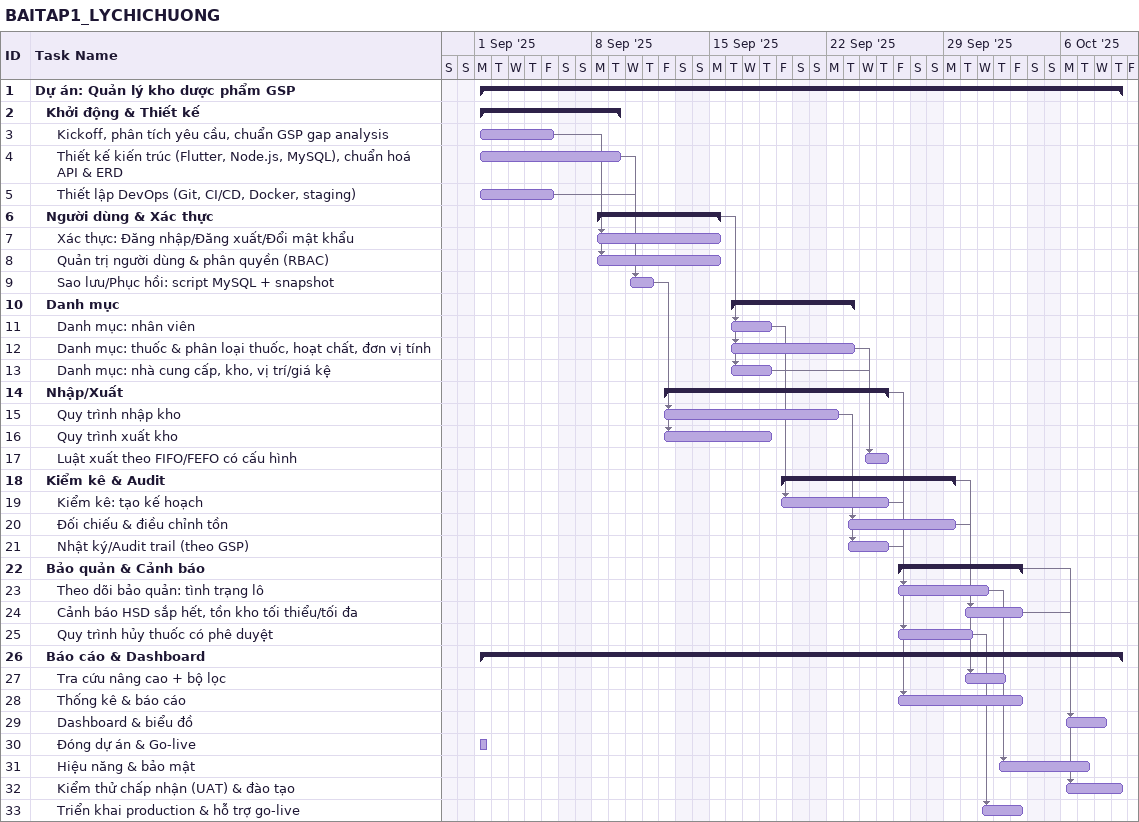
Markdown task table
BAITAP1_LYCHICHUONG

| ID | Level | Task | Start | Finish | Predecessors |
|---|---|---|---|---|---|
| 1 | 1 | **Dự án: Quản lý kho dược phẩm GSP** | 2025-09-01 | 2025-10-09 |  |
| 2 | 2 | **Khởi động & Thiết kế** | 2025-09-01 | 2025-09-09 |  |
| 3 | 3 | Kickoff, phân tích yêu cầu, chuẩn GSP gap analysis | 2025-09-01 | 2025-09-05 |  |
| 4 | 3 | Thiết kế kiến trúc (Flutter, Node.js, MySQL), chuẩn hoá API & ERD | 2025-09-01 | 2025-09-09 |  |
| 5 | 3 | Thiết lập DevOps (Git, CI/CD, Docker, staging) | 2025-09-01 | 2025-09-05 |  |
| 6 | 2 | **Người dùng & Xác thực** | 2025-09-08 | 2025-09-15 |  |
| 7 | 3 | Xác thực: Đăng nhập/Đăng xuất/Đổi mật khẩu | 2025-09-08 | 2025-09-15 | 3 |
| 8 | 3 | Quản trị người dùng & phân quyền (RBAC) | 2025-09-08 | 2025-09-15 | 3 |
| 9 | 3 | Sao lưu/Phục hồi: script MySQL + snapshot | 2025-09-10 | 2025-09-11 | 4, 5 |
| 10 | 2 | **Danh mục** | 2025-09-16 | 2025-09-23 |  |
| 11 | 3 | Danh mục: nhân viên | 2025-09-16 | 2025-09-18 | 6 |
| 12 | 3 | Danh mục: thuốc & phân loại thuốc, hoạt chất, đơn vị tính | 2025-09-16 | 2025-09-23 | 6 |
| 13 | 3 | Danh mục: nhà cung cấp, kho, vị trí/giá kệ | 2025-09-16 | 2025-09-18 | 6 |
| 14 | 2 | **Nhập/Xuất** | 2025-09-12 | 2025-09-25 |  |
| 15 | 3 | Quy trình nhập kho | 2025-09-12 | 2025-09-22 | 9 |
| 16 | 3 | Quy trình xuất kho | 2025-09-12 | 2025-09-18 | 9 |
| 17 | 3 | Luật xuất theo FIFO/FEFO có cấu hình | 2025-09-24 | 2025-09-25 | 12, 13 |
| 18 | 2 | **Kiểm kê & Audit** | 2025-09-19 | 2025-09-29 |  |
| 19 | 3 | Kiểm kê: tạo kế hoạch | 2025-09-19 | 2025-09-25 | 11 |
| 20 | 3 | Đối chiếu & điều chỉnh tồn | 2025-09-23 | 2025-09-29 | 15 |
| 21 | 3 | Nhật ký/Audit trail (theo GSP) | 2025-09-23 | 2025-09-25 | 15 |
| 22 | 2 | **Bảo quản & Cảnh báo** | 2025-09-26 | 2025-10-03 |  |
| 23 | 3 | Theo dõi bảo quản: tình trạng lô | 2025-09-26 | 2025-10-01 | 14 |
| 24 | 3 | Cảnh báo HSD sắp hết, tồn kho tối thiểu/tối đa | 2025-09-30 | 2025-10-03 | 18 |
| 25 | 3 | Quy trình hủy thuốc có phê duyệt | 2025-09-26 | 2025-09-30 | 19 |
| 26 | 2 | **Báo cáo & Dashboard** | 2025-09-01 | 2025-10-09 |  |
| 27 | 3 | Tra cứu nâng cao + bộ lọc | 2025-09-30 | 2025-10-02 | 20 |
| 28 | 3 | Thống kê & báo cáo | 2025-09-26 | 2025-10-03 | 21 |
| 29 | 3 | Dashboard & biểu đồ | 2025-10-06 | 2025-10-08 | 22 |
| 30 | 3 | Đóng dự án & Go-live | 2025-09-01 | 2025-09-01 |  |
| 31 | 3 | Hiệu năng & bảo mật | 2025-10-02 | 2025-10-07 | 23 |
| 32 | 3 | Kiểm thử chấp nhận (UAT) & đào tạo | 2025-10-06 | 2025-10-09 | 24 |
| 33 | 3 | Triển khai production & hỗ trợ go-live | 2025-10-01 | 2025-10-03 | 25 |
